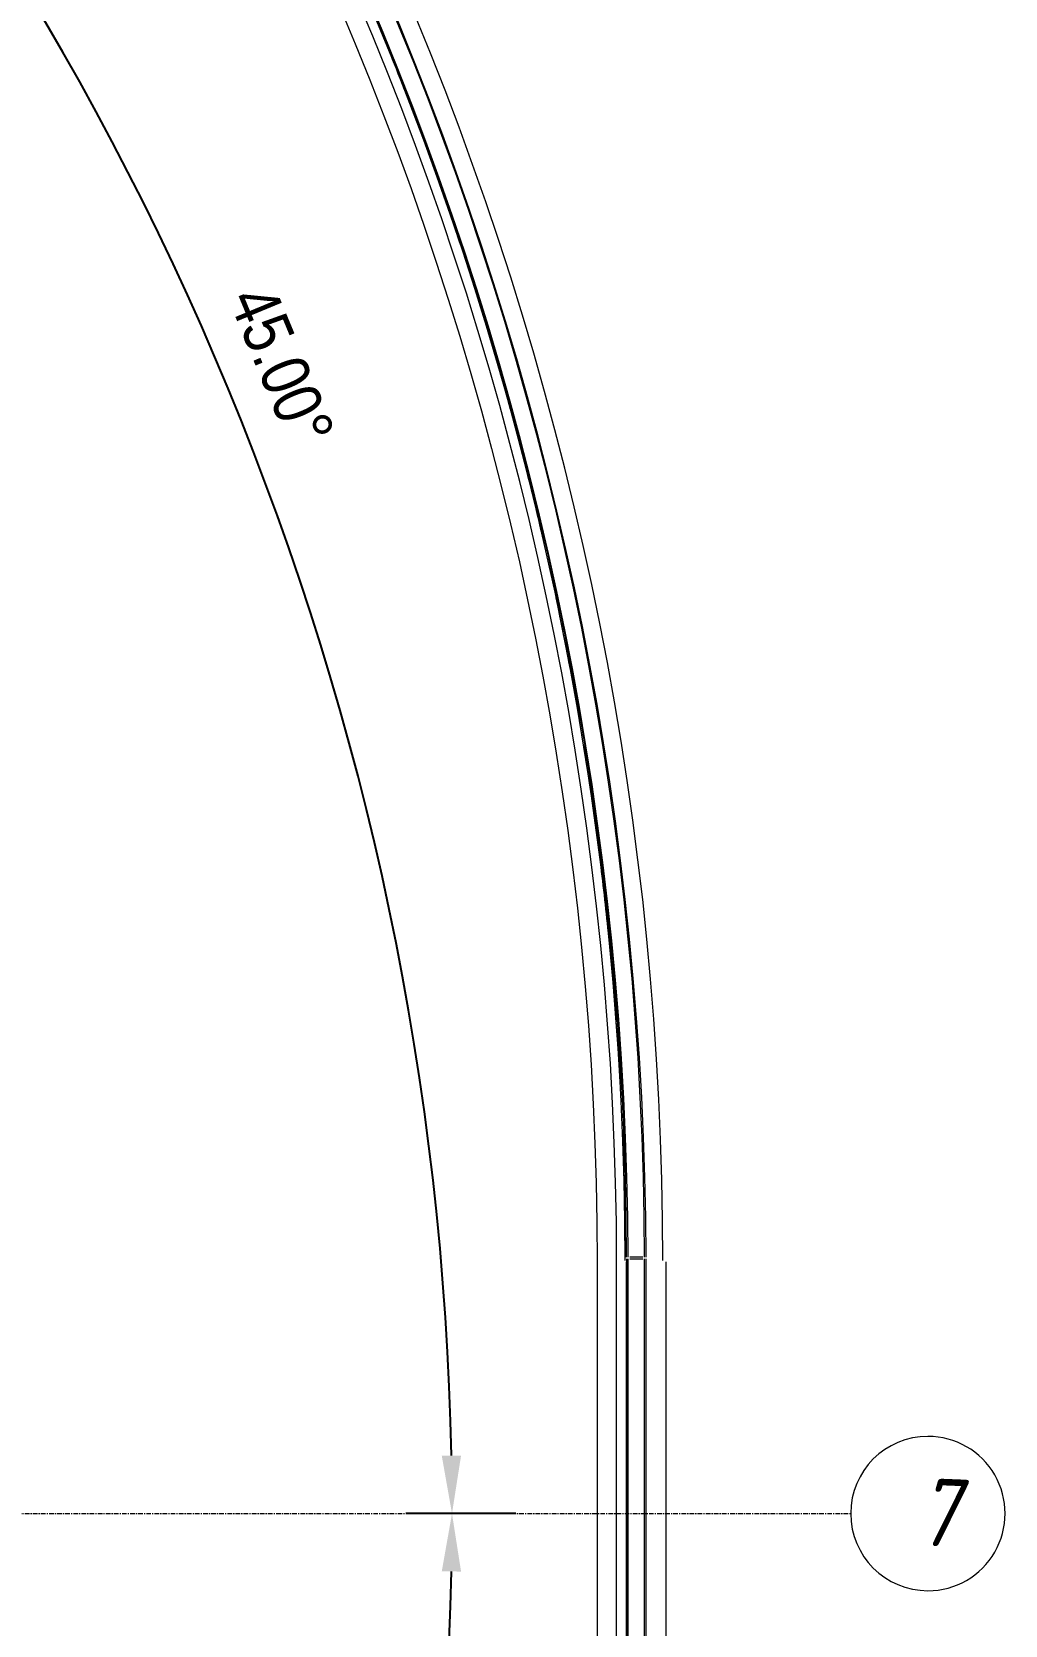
# Model space of a CAD drawing. Header units: millimetres. Extents: x 223 to 147055, y -17460 to 24540.
# Drawn here: x 108780 to 111301, y -5372 to -1244 of the extents above; entities that cross this region are included whole.
import ezdxf

# ---------------------------------------------------------------- set-up
doc = ezdxf.new("R2010")
doc.units = ezdxf.units.MM
doc.linetypes.add('ADSK_Линия сетки', pattern=[21, 12, -3, 3, -3])
for name, color, linetype, lineweight in [('A-ANNO-DIMS', 7, 'Continuous', 9), ('S-GRID', 7, 'Continuous', 9), ('S-GRID-IDEN', 7, 'Continuous', 9)]:
    doc.layers.add(name, color=color, linetype=linetype, lineweight=lineweight)
for name, color, linetype in [('PDF _A-AREA', 7, 'Continuous'), ('PDF _I-WALL', 7, 'Continuous'), ('PDF _S-BEAM', 7, 'Continuous'), ('PDF _Ограждение', 7, 'Continuous')]:
    doc.layers.add(name, color=color, linetype=linetype)
doc.styles.add('GOST Common_I', font='ARIALN.TTF', dxfattribs={"height": 175})
doc.styles.add('GOST Common_I_6', font='ARIALN.TTF', dxfattribs={"height": 125})
doc.dimstyles.new('Диагональ_-_Gost_2_5мм', dxfattribs={"dimscale": 304.8, "dimtxt": 125.714375, "dimasz": 0.492126, "dimexe": 0.393701, "dimexo": 0.246063, "dimgap": 0.287073, "dimtad": 1, "dimdec": 0, "dimzin": 0, "dimdsep": 46, "dimtxsty": 'GOST Common_I_6', "dimsah": 1, "dimcen": 0.09, "dimdle": 0.393701, "dimazin": 0, "dimtfac": 1, "dimtdec": 4, "dimtix": 1, "dimtmove": 0, "dimatfit": 3, "dimfxl": 1, "dimtvp": 1, "dimtfill": 1, "dimtolj": 1, "dimtzin": 0, "dimarcsym": 2})

# ---------------------------------------------------------------- blocks, each defined once
blk = doc.blocks.new('Ось сетки - D8-489723-1 этаж')
at = {"layer": 'S-GRID-IDEN'}
for start, end in [(360, 180), (180, 360)]:
    blk.add_arc((0, 0), 4, start, end, dxfattribs=at)
blk = doc.blocks.new('*D336')
at = {"layer": 'A-ANNO-DIMS', "color": 0, "lineweight": -2, "transparency": 16777216}
for p, q in [((92115.2, 24600.2), (91913.7, 24398.7)), ((94394.4, 19097.7), (94109.4, 19097.7))]:
    blk.add_line(p, q, dxfattribs=at)
blk.add_arc((86612.7, 19097.7), 7616.7, 1.12837, 43.87163, dxfattribs=at)
at = {"layer": 'A-ANNO-DIMS', "color": 0, "transparency": 16777216}
for points in [[(92085.7, 24358.9), (92121.4, 24393.9), (91998.5, 24483.5)], [(94252.9, 19247.9), (94202.9, 19247.4), (94229.4, 19097.7)]]:
    blk.add_solid(points, dxfattribs=at)
at = {"layer": 'Defpoints', "color": 0, "transparency": 16777216}
for p in [(92168.2, 24653.2), (93969.9, 21069), (86612.7, 19097.7), (94469.4, 19097.7)]:
    blk.add_point(p, dxfattribs=at)
at = {"layer": 'A-ANNO-DIMS', "color": 0, "transparency": 16777216, "insert": (93788.2, 22069.9), "char_height": 125, "width": 588.088, "attachment_point": 5, "rotation": 292.5, "style": 'GOST Common_I_6', "bg_fill": 3, "box_fill_scale": 1.1, "bg_fill_color": 256, "bg_fill_true_color": 13158600, "bg_fill_transparency": 0}
blk.add_mtext('\\A1;45.00°', dxfattribs=at)
blk = doc.blocks.new('*D337')
at = {"layer": 'A-ANNO-DIMS', "color": 0, "lineweight": -2, "transparency": 16777216}
for p, q in [((94394.4, 19097.7), (94109.4, 19097.7)), ((92115.2, 13595.1), (91913.7, 13796.7))]:
    blk.add_line(p, q, dxfattribs=at)
blk.add_arc((86612.7, 19097.7), 7616.7, 316.12837, 358.87163, dxfattribs=at)
at = {"layer": 'A-ANNO-DIMS', "color": 0, "transparency": 16777216}
for points in [[(94202.9, 18947.9), (94252.9, 18947.4), (94229.4, 19097.7)], [(92121.4, 13801.4), (92085.7, 13836.4), (91998.5, 13711.8)]]:
    blk.add_solid(points, dxfattribs=at)
at = {"layer": 'Defpoints', "color": 0, "transparency": 16777216}
for p in [(86612.7, 19097.7), (94469.4, 19097.7), (93209, 15289.3), (92168.2, 13542.1)]:
    blk.add_point(p, dxfattribs=at)
at = {"layer": 'A-ANNO-DIMS', "color": 0, "transparency": 16777216, "insert": (93511, 16240.3), "char_height": 125, "width": 588.088, "attachment_point": 5, "rotation": 67.5, "style": 'GOST Common_I_6', "bg_fill": 3, "box_fill_scale": 1.1, "bg_fill_color": 256, "bg_fill_true_color": 13158600, "bg_fill_transparency": 0}
blk.add_mtext('\\A1;45.00°', dxfattribs=at)
blk = doc.blocks.new('оси')
at = {"layer": 'S-GRID', "linetype": 'ADSK_Линия сетки'}
blk.add_line((86612.7, 19097.7), (95262.1, 19097.7), dxfattribs=at)
at = {"layer": 'S-GRID-IDEN', "xscale": 49.99999999999999, "yscale": 49.99999999999999, "zscale": 49.99999999999999, "rotation": 269.9999999999462}
blk.add_blockref('Ось сетки - D8-489723-1 этаж', (95462.1, 19097.7), dxfattribs=at)
at = {"layer": 'S-GRID-IDEN', "insert": (95436.8, 19190.3), "char_height": 175, "width": 140.696, "attachment_point": 1, "rotation": 357.7162, "style": 'GOST Common_I'}
blk.add_mtext('\\fGOST Common|b0|i1|c204|p34|;\\W.9;7', dxfattribs=at)
at = {"layer": 'A-ANNO-DIMS'}
dim = blk.add_angular_dim_3p(base=(93969.9, 21069), center=(86612.7, 19097.7), p1=(94469.4, 19097.7), p2=(92168.2, 24653.2), dimstyle='Диагональ_-_Gost_2_5мм', override={"dimpost": '<>', "dimfxl": 6013.290219}, dxfattribs=at)
dim.commit()
dim.dimension.update_dxf_attribs({"geometry": '*D336', "text_midpoint": (93788.2, 22069.9)})
dim = blk.add_angular_dim_3p(base=(93209, 15289.3), center=(86612.7, 19097.7), p1=(92168.2, 13542.1), p2=(94469.4, 19097.7), dimstyle='Диагональ_-_Gost_2_5мм', override={"dimpost": '<>', "dimfxl": 6013.290219}, dxfattribs=at)
dim.commit()
dim.dimension.update_dxf_attribs({"geometry": '*D337', "text_midpoint": (93511, 16240.3)})

msp = doc.modelspace()

# ---------------------------------------------------------------- linework, layer by layer
at = {"layer": 'PDF _A-AREA', "lineweight": 15}
for centre, radius, start, end in [((101973.3, -4428.4), 8343.6, 20.53374, 22.00008), ((101974.8, -4427.8), 8342, 18.06155, 19.30296), ((101973.6, -4428.1), 8343.3, 15.33162, 16.78154), ((101975.9, -4427.5), 8340.8, 12.95277, 14.34818), ((101977.5, -4427.2), 8339.2, 10.55226, 11.88199), ((101974.3, -4427.8), 8342.5, 8.14086, 9.40965), ((101976.5, -4427.5), 8340.3, 5.6799, 7.02596), ((101974.5, -4427.7), 8342.3, 3.08732, 4.67472), ((101974.8, -4427.7), 8342, 0, 2.33451)]:
    msp.add_arc(centre, radius, start, end, dxfattribs=at)
at = {"layer": 'PDF _I-WALL', "lineweight": 15}
for points in [[(110320.1, -5735), (110320.1, -4431.1)], [(110421.7, -4431.1), (110421.7, -5735)]]:
    msp.add_lwpolyline(points, dxfattribs=at)
for radius in [8439, 8341.7]:
    msp.add_arc((101975.1, -4427.7), radius, 0, 44.9176, dxfattribs=at)
at = {"layer": 'PDF _S-BEAM', "lineweight": 15}
for points in [[(110324.3, -4418.4, 0.197158), (107898.7, 1448.9, 0.000145), (107896.6, 1451)], [(104355.4, -13134.7, 0.193132), (107898.7, -11615, 0.197577), (110324.3, -5747.7), (110324.3, -4422.7)], [(110320.1, -4422.7), (110320.1, -5747.7, -0.197415), (107894.4, -11615), (107746.3, -11754.7), (107593.9, -11894.4), (107433, -12025.6), (107272.2, -12148.4), (107102.8, -12266.9), (106929.3, -12377), (106751.5, -12482.8), (106569.4, -12576), (106383.2, -12664.9), (106196.9, -12749.5), (106006.4, -12821.5), (105811.7, -12889.2), (105612.7, -12948.5), (105413.8, -12999.3), (105214.8, -13041.6), (105011.6, -13075.5), (104808.4, -13100.9), (104601, -13122), (104397.8, -13130.5), (104355.4, -13130.5)], [(107924.1, -11644.6), (107898.7, -11619.2), (107928.3, -11644.6, 0.197454), (110366.7, -5747.7), (110366.7, -4422.7)], [(107932.5, -11648.9, 0.197569), (110370.9, -5747.7), (110370.9, -4422.7)]]:
    msp.add_lwpolyline(points, format="xyb", dxfattribs=at)
for points in [[(110362.4, -4418.4), (110328.6, -4418.4)], [(110328.6, -4422.7), (110362.4, -4422.7)]]:
    msp.add_lwpolyline(points, dxfattribs=at)
for centre, radius, start, end in [((101992.3, -4426.3), 8327.8, 0.05384, 44.86851), ((101985.7, -4431.3), 8381, 0.0881, 44.8417), ((101949.7, -4443.7), 8421.3, 0.17207, 44.7287)]:
    msp.add_arc(centre, radius, start, end, dxfattribs=at)
at = {"layer": 'PDF _Ограждение', "lineweight": 15}
for points in [[(103949, -13109.3), (104245.4, -13109.3, 0.198091), (107869, -11606.5, 0.197964), (110294.7, -5735), (110294.7, -4431.1, 0.197924), (107869, 1440.4, 0.197639), (104245.4, 2943.2), (100253.4, 2943.2, 0.197875), (96633.9, 1440.4, 0.198519), (94204, -4431.1)], [(100249.2, -13058.5, -0.1985), (96667.8, -11568.4, -0.198841), (94254.8, -5735), (94254.8, -4431.1, -0.198833), (96667.8, 1402.3, -0.198246), (100253.4, 2892.4), (104245.4, 2892.4, -0.198719), (107830.9, 1402.3, -0.198841), (110243.9, -4431.1), (110243.9, -5735, -0.198833), (107830.9, -11568.4, -0.19907), (104245.4, -13058.5), (103949, -13058.5)]]:
    msp.add_lwpolyline(points, format="xyb", dxfattribs=at)

# ---------------------------------------------------------------- next in the draw order: block references
msp.add_blockref('оси', (15638.8, -24180.7))

doc.saveas('drawing.dxf')
